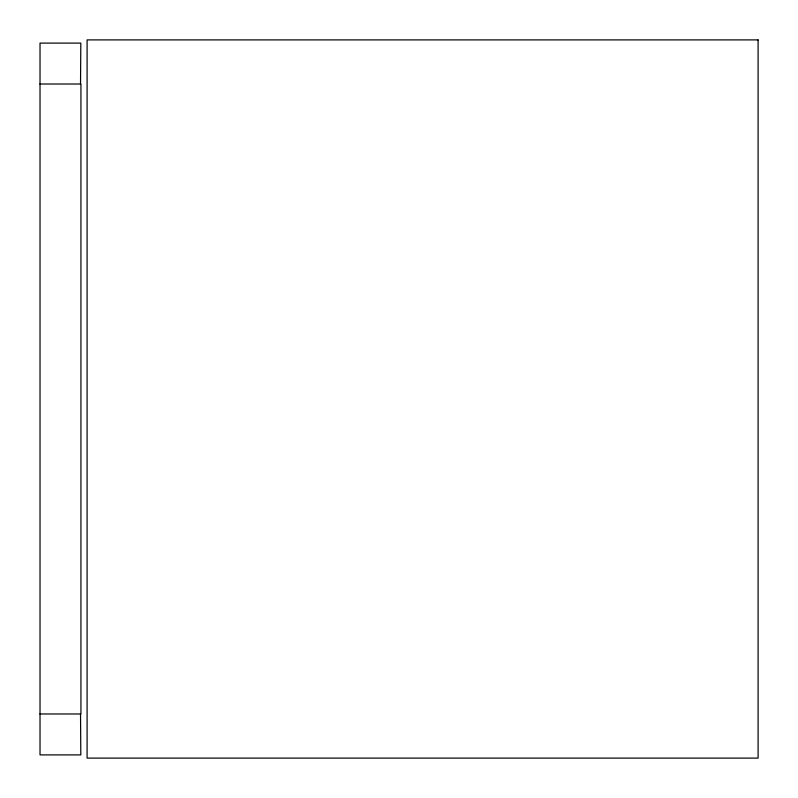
<?xml version="1.0" encoding="UTF-8"?>
<svg xmlns="http://www.w3.org/2000/svg" width="798" height="798" viewBox="0 0 798 798"><rect width="100%" height="100%" fill="white"/><g stroke="black" fill="none" stroke-linecap="round" stroke-linejoin="round"><path stroke-width="1.2" d="M80.528 84.019L80.817 43.102L40.02 43.102L40.02 754.898L80.817 754.898L80.528 713.981M39.91 84.019L80.937 84.019L80.937 713.981L39.91 713.981M758.1 39.9L87.092 39.9L87.092 758.1L758.1 758.1L758.1 39.9"/></g></svg>
